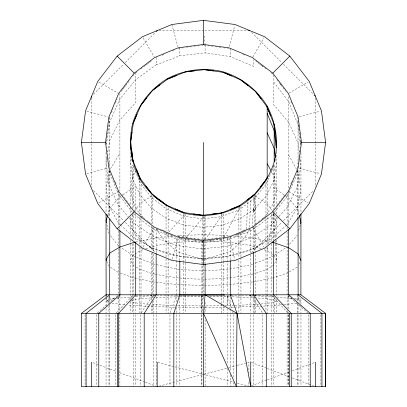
<?xml version="1.0" encoding="UTF-8"?>
<svg xmlns="http://www.w3.org/2000/svg" width="407" height="407" viewBox="0 0 407 407"><rect width="100%" height="100%" fill="white"/><g stroke="black" fill="none" stroke-linecap="round" stroke-linejoin="round"><path stroke-width="0.31" stroke-dasharray="2.04 1.53" d="M109.778 117.501L109.778 167.338M118.305 190.959L118.305 226.434M119.887 295.797L119.897 310.292M119.902 93.366L119.897 191.163M135.719 72.624L135.714 102.533L119.897 119.943L109.778 140.339L107.758 152.228M153.388 227.462L153.388 251.648M106.324 144.465L109.778 121.785L119.897 99.038L135.714 79.619L156.156 64.855L156.161 57.336M179.818 260.49L179.818 235.414L205.097 234.656L230.265 235.633M179.782 238.12L201.903 241.397L201.903 263.456M227.182 306.105L227.182 295.935L229.416 295.858M230.265 236.263L230.265 260.246M119.897 294.79L119.887 297.695L117.364 297.96M106.095 296.479L106.11 294.79M108.954 296.617L108.954 302.732L106.044 301.073L106.085 298.494L108.954 302.08M294.312 298.58L298.046 299.028L298.112 295.355M106.11 296.479L106.13 295.355M201.516 312.769L201.903 294.79M246.734 229.065L247.37 201.668M249.644 227.243L250.58 199.191M252.488 227.299L253.795 196.723M106.334 141.834L106.502 140.563M106.822 138.131L107 136.788M107.311 134.427L107.555 132.575M107.83 130.494L107.992 129.238M108.323 126.719L108.527 125.168M108.903 122.314L109.091 120.884M109.402 118.539L109.569 117.282M297.924 163.894L298.097 162.586M298.494 159.544L298.677 158.181M298.987 155.815L299.17 154.406M299.476 152.091L299.669 150.631M300 148.112L300.168 146.856M300.458 144.633L300.702 142.771M273.911 164.901L273.54 167.343L265.974 184.34L254.156 198.85L238.884 209.89L221.199 216.697L202.31 218.813L183.496 216.097L166.051 208.725L151.16 197.207L139.83 182.331L132.845 165.1L132.845 208.735M297.792 170.212L297.222 173.937L297.222 217.547M272.659 254.487L267.17 250.86L267.882 246.505M268.289 244.017L273.285 213.512M106.832 157.682L106.044 162.322L108.954 184.402L118.305 205.072L128.134 216.651M131.278 159.112L130.672 162.673L132.845 179.177L139.83 194.622L151.16 207.962L166.051 218.289L183.496 224.893L202.31 227.33L221.199 225.432L238.884 219.327L254.156 209.437L265.974 196.428L273.54 181.186L276.328 164.759L275.519 158.623M109.625 170.574L106.044 187.805L108.954 205.83L118.305 222.71L120.976 225.28M172.212 259.213L178.144 237.083M229.187 46.586L234.773 25.738M107.819 214.967L109.778 208.318L119.897 196.545L121.693 195.401M132.59 214.693L130.672 221.215C131.222 233.491 141.249 241.738 151.16 247.359C167.104 255.052 184.727 258.033 202.31 258.542M298.646 230.479L300.244 225.035M170.182 312.805L176.353 295.848L178.622 295.925M111.386 112.897L113.085 108.791M115.395 103.21L117.155 98.967M290.873 183.45L291.605 181.69M223.804 237.23L240.044 207.046M275.493 243.951L276.328 260.409L273.54 265.318L265.974 269.872L254.156 273.763M298.779 264.347L300.025 262.159M143.086 247.09L154.207 227.828M252.803 57.051L263.914 37.81M110.429 168.778L119.897 153.2M136.243 170.095C126.414 185.256 131.069 206.944 144.383 218.549M266.305 215.11L273.54 203.205L276.328 189.789L274.155 176.317L270.736 170.146M249.888 229.177L244.902 237.286L232.346 250.107L230.265 251.455L205.097 259.534L203.5 259.564L179.818 252.864L174.735 249.796L161.864 237.266L156.492 228.958M141.081 312.866L152.803 295.655L155.871 295.797M205.047 239.748L222.436 214.423M121.179 91.356L122.324 89.866M122.7 89.367L123.916 87.785M124.227 87.383L125.463 85.77M125.748 85.399L130.103 79.726M132.875 76.114L133.995 74.659M276.897 205.174L285.012 194.597M107.83 300.285L109.748 297.802L109.712 295.894M274.053 212.698L271.286 216.097L250.844 230.866L227.182 239.972L201.903 242.806L176.735 239.168L153.388 229.309L133.46 213.899M274.445 212.215L287.103 196.678L297.222 173.937L297.222 170.828M186.203 237.617L203.887 216.59M134.259 210.795L141.025 202.93L152.33 195.747M289.53 244.261L297.222 235.312M168.961 232.005L184.961 214.392M278.551 216.895L271.286 224.898L250.844 238.136L227.182 246.306L201.903 248.845L176.735 245.584L153.388 236.742L133.46 222.924L128.546 217.135M278.978 216.427L287.103 207.489L297.222 187.093L300.956 165.11L300.132 158.867M116.188 312.942L132.88 295.401M93.452 94.327L123.519 64.265M125.315 62.469L155.377 32.402M251.623 252.498L281.685 222.431M283.481 220.635L313.548 190.573M262.678 218.61L265.974 215.649L265.974 182.133M286.635 225.096L271.286 238.894L250.844 249.705L227.182 256.374L201.903 258.445L176.735 255.784L153.388 248.565L133.46 237.286L121.423 225.707M97.253 312.973L117.435 295.543M135.673 72.965L137.164 71.82M140.776 69.053L145.309 65.573M145.813 65.186L147.324 64.026M147.827 63.64L149.338 62.485M149.842 62.098L151.353 60.938M255.647 223.962L266.224 215.847M122.736 194.744L135.714 186.492L135.714 211.62M273.921 255.464L271.286 257.138L253.179 263.909M274.445 255.128L287.103 247.085M297.222 267.084L287.103 273.178L273.041 277.803M98.86 202.864L118.101 191.753M288.899 93.147L308.14 82.036M244.495 231.38L238.884 234.351L235.831 235.21M106.044 301.073L109.778 299.425L113.945 298.794M131.227 300.854L133.46 299.867L141.025 298.728L152.844 297.751L152.844 294.582M298.824 302.228L300.956 301.287L298.046 299.628L295.553 299.216M162.032 55.271L164.321 54.319M172.334 51.002L174.054 50.29M242.74 230.555L244.5 229.823M230.22 237.296L231.985 236.589M235.521 235.175L237.291 234.468M237.881 234.234L250.844 229.055L250.844 254.1M156.156 64.855L179.818 55.744L205.097 52.91L230.265 56.548L253.612 66.407L253.607 59.559M209.106 240.588L228.113 238.115M252.599 264.128L250.844 264.779L227.182 269.495L205.062 270.782M251.282 385.78L266.707 380.107M267.302 379.889L289.25 371.825M292.216 370.731L315.354 362.23M253.169 211.386L255.84 210.495L253.932 196.098M142.796 249.74L141.025 250.32L133.46 254.879L130.672 259.788L132.845 264.718L134.839 266.036M145.752 248.769C164.433 242.363 184.483 241.534 204.065 241.107M272.456 277.996L253.322 281.858M212.383 240.059L221.199 239.331L223.636 238.644M86.788 173.723L107.636 168.137M299.364 116.763L320.212 111.177M159.005 386.162L228.113 367.765M228.729 367.602L236.676 365.486M237.291 365.323L248.911 362.23L248.911 372.873M254.523 295.67L230.047 295.858M135.714 241.814L156.156 237.856L173.626 236.055M252.93 273.997C220.981 280.672 187.469 280.927 155.505 274.221M252.706 281.98L227.182 284.778L205.062 285.444M116.921 298.346L132.555 296.851M296.627 303.027L283.938 304.726M178.332 48.519L179.589 48.352M182.107 48.021L183.364 47.853M186.513 47.441L187.769 47.273M190.288 46.942L191.544 46.78M194.063 46.449L195.319 46.281M197.838 45.95L199.094 45.782M201.613 45.452L202.879 45.274M205.387 239.448L203.5 239.698M207.906 239.118L209.162 238.95M211.681 238.619L212.937 238.451M215.456 238.12L216.712 237.958M219.231 237.627L220.487 237.459M223.636 237.047L224.893 236.879M227.411 236.548L228.668 236.381M206.614 240.878L208.486 240.659M177.34 235.673L179.818 235.414M114.199 298.285L109.778 298.743L109.748 297.802M201.903 241.397L202.966 241.295M209.864 240.262L211.752 240.11M258.511 304.253L235.093 305.454M260.999 304.044L273.54 302.493L276.328 301.256L274.155 300.02L267.17 298.86L256.471 297.914M283.308 304.777L262.612 306.191M203.566 258.47C220.915 258.277 238.258 255.347 254.156 248.209C264.397 242.725 274.913 234.824 276.328 222.415L274.806 215.206M204.431 270.818L201.903 270.965L176.735 269.083L153.388 263.975L136.391 257.173M135.714 296.591L156.156 295.594M155.901 297.598L179.487 296.713M261.996 306.222L229.049 307.331M204.431 285.465L176.735 284.564L153.388 281.924L136.477 278.419M180.118 296.698L204.065 296.413M222.461 305.779L202.31 305.952L176.022 305.56M224.985 305.713L234.463 305.469M176.735 312.785L176.735 307.321L204.431 307.55M205.062 307.544L226.551 307.382M255.143 295.67L271.286 295.609M159.076 30.611L204.136 30.611M204.767 30.611L247.924 30.611M203.775 295.945L179.248 295.925M208.837 295.945L227.182 295.935M135.953 295.589L152.803 295.655M156.492 295.797L176.353 295.848M209.707 296.454L229.731 296.764M249.196 295.574L253.612 295.701L249.827 295.574M232.224 296.835L254.599 297.797M175.397 305.54L151.16 304.502L151.16 312.754M174.842 307.27L149.654 306.466M206.573 241.158C224.929 241.738 243.722 242.699 261.208 248.763M254.233 295.731L273.54 296.739M149.028 306.43L127.778 305.123M276.699 297.018L291.814 298.596M148.641 304.278L139.83 303.5L132.845 302.34L130.672 301.104M124.618 304.843L112.067 303.251M181.095 238.151L183.496 238.894L194.785 240.089M195.411 240.155L196.662 240.288M199.801 240.618L201.679 240.817M233.923 236.045L253.612 238.273L272.334 242.155M291.819 298.28L288.705 297.904L288.695 294.79M182.25 236.945L183.486 237.103M185.958 237.423L187.195 237.581M193.991 238.461L195.228 238.619M197.695 238.94L199.552 239.179M204.126 45.284L205.387 45.452M207.875 45.782L209.162 45.95M211.63 46.276L212.937 46.449M215.379 46.769L216.712 46.942M219.231 47.273L221.006 47.507M223.504 47.838L224.893 48.021M227.411 48.352L228.668 48.519M182.107 236.879L183.364 237.047M186.513 237.459L187.769 237.627M190.288 237.958L191.544 238.12M194.063 238.451L195.319 238.619M197.838 238.95L199.094 239.118M201.241 239.397L202.935 239.621M178.49 236.406L179.497 236.559M154.884 274.094L151.16 273.321L139.83 269.332L135.338 266.366M135.877 278.291L133.46 277.793L119.47 272.868M157.779 362.388L233.618 382.183M237.286 383.14L248.906 386.172M86.788 111.177L107.636 116.763M299.364 168.137L320.212 173.723M163.299 231.939L166.051 233.501L169.063 234.427M169.663 234.615L171.469 235.175M264.189 249.812L267.17 250.86M92.837 362.673L99.389 365.115M99.985 365.338L116.661 371.555M119.643 372.664L144.658 381.99M145.253 382.209L155.978 386.207M251.333 362.454L266.748 368.279M267.338 368.503L288.68 376.567M292.236 377.915L314.168 386.202M254.843 195.869L267.17 203.973L272.232 210.434M135.806 256.939L133.46 255.998L120.915 247.471M242.74 54.345L244.5 55.077M162.5 229.823L164.26 230.555M156.517 228.836L159.407 230.097M159.982 230.347L161.716 231.1M165.181 232.611L168.071 233.872M170.96 235.129L176.735 237.647L176.735 260.215M98.86 82.036L118.101 93.147M288.899 191.753L308.14 202.864M110.511 267.307L118.305 272.456M273.54 187.632L284.178 194.861M285.19 195.553L288.695 197.939L298.046 209.87L299.155 214.728M255.647 60.938L257.158 62.098M257.662 62.485L259.173 63.64M259.676 64.026L261.187 65.186M261.691 65.573L266.224 69.053M270.818 72.578L272.263 73.687M140.776 215.847L146.317 220.101M146.82 220.487L148.331 221.647M148.835 222.034L150.346 223.189M261.701 65.446L263.131 66.59M287.993 295.574L307.758 312.978M251.623 32.402L281.685 62.469M283.481 64.265L313.548 94.327M93.452 190.573L123.519 220.635M125.315 222.431L155.377 252.498M298.077 297.603L300.956 300.727M271.876 295.431L287.988 312.927M110.511 235.75L118.305 245.691M276.897 79.726L280.377 84.259M280.764 84.763L285.816 91.346M121.988 194.597L130.103 205.174M273.54 74.898L273.54 81.822L288.695 101.73L298.046 124.786L300.402 144.704M132.321 212.403L118.305 193.986L108.954 170.93L108.806 169.683M280.133 83.898L280.866 84.9M251.419 295.68L262.474 312.871M143.086 37.81L154.197 57.051M252.716 227.696L263.929 247.115M288.695 155.174L298.046 172.049L300.956 190.079L297.222 208.028L287.103 224.679L287.098 193.722M274.155 255.479L276.328 260.409M106.771 261.33L108.954 266.28M290.873 101.45L291.605 103.21M115.395 181.69L116.127 183.45M253.836 211.162L253.24 209.681L254.502 210.943L253.312 207.972L254.172 211.05M227.528 295.864L231.807 309.162M232.585 311.579L232.972 312.785M171.896 24.512L177.813 46.586M229.177 238.268L234.778 259.178M106.873 224.654L108.954 233.76M297.431 117.282L297.598 118.539M297.929 121.057L298.122 122.502M298.448 124.99L298.677 126.719M299.008 129.238L299.186 130.586M299.501 133.013L299.674 134.315M300 136.788L300.168 138.044L300.025 136.798M300.498 140.563L300.748 142.45L300.534 140.583L300.676 141.829M299.247 152.111L298.046 143.03L288.695 122.359L273.54 104.507L273.54 81.822M106.324 143.071L106.502 144.337M106.832 146.856L107 148.112M107.331 150.631L107.499 151.887M107.83 154.406L107.992 155.662M108.323 158.181L108.491 159.437M108.903 162.586L109.071 163.843M109.402 166.361L109.569 167.618M204.512 35.948L205.036 44.058M273.987 214.199L275.3 240.155M275.336 240.786L275.463 243.32M273.825 214.209L274.028 239.606M201.903 307.57L201.903 264.082M298.046 119.973L298.046 163.996M288.695 96.754L288.695 188.059M271.281 213.792L271.286 243.3M320.904 314.652L320.904 386.019M315.339 98.026L315.339 143.086M315.339 143.717L315.339 186.874M308.226 314.652L308.226 386.019M300.956 152.554L300.956 212.607M300.956 298.351L300.956 304.309M300.956 304.914L300.956 312.785M300.956 314.652L300.956 386.019M298.046 170.319L298.046 216.794M298.046 294.79L298.046 301.506M298.046 304.009L298.046 312.764M298.046 314.652L298.046 386.019M297.222 295.106L297.222 301.129M297.222 303.551L297.222 312.774M297.222 314.652L297.222 386.019M288.695 191.204L288.695 226.307M288.705 296.001L288.695 309.101M288.695 312.164L288.695 313.39M288.695 314.652L288.695 386.019M288.41 314.652L288.41 386.019M287.103 227.172L287.103 229.66M287.103 232.148L287.103 308.033M287.103 310.414L287.103 313.39M287.103 314.652L287.103 386.019M276.328 151.536L276.328 205.245M276.328 208.323L276.328 214.453M276.328 216.9L276.328 237.612M276.328 240.145L276.328 296.861M276.328 299.374L276.328 312.785M274.155 165.023L274.155 208.664M274.155 296.881L274.155 312.785M273.54 165.644L273.54 210.109M273.54 213.848L273.54 240.73M273.54 295.279L273.54 313.39M273.54 314.652L273.54 386.019M271.286 243.925L271.286 293.762M271.286 295.401L271.286 312.754M271.286 314.652L271.286 386.65M267.17 180.016L267.17 214.764M267.17 217.297L267.17 244.531M267.17 247.059L267.17 293.808M267.17 294.439L267.17 313.39M265.974 218.198L265.974 246.408M265.974 247.044L265.974 311.559M262.81 314.652L262.81 386.65M255.84 194.2L255.84 224.725M255.84 225.992L255.84 250.651M255.84 251.282L255.84 296.601M255.84 299.725L255.84 312.769M254.156 195.238L254.156 224.791M254.156 226.897L254.156 251.328M254.156 297.054L254.156 313.39M253.612 226.434L253.612 251.612M253.612 296.332L253.612 312.759M253.612 314.652L253.612 386.65M250.844 254.731L250.844 293.976M250.844 294.79L250.844 312.79M250.844 314.652L250.844 362.021M248.911 382.265L248.911 386.024M240.949 206.644L240.949 230.805M240.949 233.308L240.949 257.112M240.949 257.748L240.949 293.915M240.949 294.546L240.949 312.764M238.884 206.502L238.884 231.695M238.884 232.931L238.884 257.723M238.884 260.256L238.884 312.769M233.165 314.652L233.165 377.177M233.165 382.229L233.165 386.019M230.265 48.728L230.265 56.548M230.265 296.937L230.265 308.328M230.265 308.959L230.265 312.759M230.265 314.652L230.265 370.228M230.265 374.649L230.265 386.65M227.182 238.466L227.182 306.12M227.182 308.577L227.182 312.79M227.182 314.652L227.182 363.914M227.182 368.335L227.182 386.65M223.504 213.497L223.504 237.169M223.504 238.365L223.504 260.704M223.504 261.33L223.504 304.68M223.504 305.301L223.504 312.769M221.199 213.461L221.199 236.828M221.199 239.331L221.199 293.762M221.199 294.398L221.199 303.276M221.199 303.907L221.199 312.759M205.097 44.994L205.097 52.91M205.097 215.583L205.097 263.309M205.097 302.233L205.097 312.769M205.097 319.704L205.097 386.019M204.69 216.27L204.69 239.637M204.69 241.086L204.69 263.339M204.69 307.728L204.69 312.759M203.5 216.738L203.5 239.591M203.5 264.988L203.5 301.18M202.31 215.634L202.31 239.652M202.31 240.883L202.31 312.769M201.903 295.401L201.903 312.81M201.903 314.652L201.903 386.019M201.501 314.652L201.501 386.65M185.801 214.092L185.801 236.828M185.801 238.095L185.801 262.474M185.801 263.105L185.801 312.764M183.496 213.41L183.496 237.79M183.496 238.894L183.496 262.133M183.496 262.759L183.496 293.946M183.496 294.566L183.496 312.754M179.818 47.904L179.818 55.744M179.818 297.522L179.818 312.754M179.818 314.652L179.818 386.65M176.735 260.851L176.735 301.684M176.735 314.652L176.735 386.019M169.973 314.652L169.973 386.019M168.116 207.758L168.116 232.305M168.116 232.931L168.116 257.962M168.116 258.593L168.116 293.859M168.116 294.49L168.116 313.39M166.051 205.372L166.051 230.825M166.051 233.501L166.051 258.313M166.051 258.938L166.051 293.981M166.051 294.607L166.051 312.764M156.156 229.065L156.156 253.042M156.156 296.866L156.156 312.754M156.156 314.652L156.156 386.019M153.388 254.116L153.388 295.161M153.388 295.416L153.388 297.914M153.388 300.412L153.388 312.779M153.388 314.652L153.388 386.019M152.844 196.667L152.844 224.771M152.844 226.638L152.844 251.501M152.844 252.137L152.844 293.951M152.844 301.506L152.844 312.764M151.16 194.271L151.16 224.104M151.16 225.687L151.16 250.529M151.16 253.057L151.16 293.9M151.16 294.52L151.16 300.758M141.025 181.1L141.025 246.545M141.025 247.171L141.025 312.779M140.725 314.652L140.725 386.65M139.83 180.545L139.83 214.174M139.83 217.277L139.83 244.709M139.83 247.237L139.83 312.769M135.714 212.876L135.714 241.183M135.714 294.79L135.714 313.39M135.714 314.652L135.714 386.019M133.46 165.888L133.46 208.837M133.46 212.362L133.46 240.919M133.46 243.452L133.46 295.579M133.46 298.402L133.46 313.39M133.46 314.652L133.46 386.65M132.845 214.347L132.845 239.55M132.845 243.956L132.845 296.067M132.845 299.206L132.845 312.774M130.672 152.228L130.672 205.199M130.672 207.102L130.672 214.464M130.672 216.916L130.672 237.652M130.672 240.186L130.672 299.196M130.672 301.714L130.672 312.774M119.897 194.22L119.897 224.934M119.897 227.457L119.897 229.98M119.897 313.39L119.897 386.019M118.305 230.784L118.305 294.058M118.305 297.324L118.305 313.39M115.761 314.652L115.761 386.019M109.778 170.64L109.778 217.15M109.778 295.92L109.778 303.871M109.778 304.502L109.778 312.754M109.778 314.652L109.778 386.019M108.954 170.93L108.954 216.621M108.954 305.866L108.954 312.764M108.954 314.652L108.954 386.65M106.044 152.513L106.044 212.866M106.044 294.79L106.044 296.678M106.044 297.303L106.044 306.003M106.044 308.465L106.044 313.39M106.044 314.652L106.044 386.65M96.774 314.652L96.774 386.019M91.661 98.026L91.661 143.086M91.661 143.717L91.661 186.874M85.058 314.652L85.058 386.019M297.598 166.361L297.431 167.618L297.619 166.382M179.589 236.548L178.332 236.381L179.573 236.569"/><path stroke-width="0.61" d="M119.887 295.161L119.897 230.611M224.603 294.983L179.818 294.983L179.818 261.126M109.692 294.79L109.778 219.042M203.5 386.65L203.5 313.39L205.097 294.79L205.097 263.94M81.4 142.45L85.562 110.846L97.756 81.4L117.16 56.11L142.45 36.706L171.896 24.512L203.5 20.35L235.104 24.512L264.55 36.706L289.84 56.11L309.244 81.4L321.438 110.846L325.6 142.45L321.438 174.054L309.244 203.5L289.84 228.79L264.55 248.194L235.104 260.388L203.5 264.55L171.896 260.388L142.45 248.194L117.16 228.79L97.756 203.5L85.562 174.054L81.4 142.45L105.525 142.45L108.867 167.806L118.651 191.438L134.224 211.726L154.512 227.299L178.144 237.083L203.5 240.425L228.856 237.083L252.488 227.299L272.776 211.726L288.349 191.438L298.133 167.806L301.475 142.45L298.133 117.094L288.349 93.462L272.776 73.174L252.488 57.601L228.856 47.817L203.5 44.475L178.144 47.817L154.512 57.601L134.224 73.174L118.651 93.462L108.867 117.094L105.525 142.45M130.739 141.855L131.98 132.438M130.672 147.924L130.672 141.26L133.46 122.446L141.025 105.001L152.844 90.11L168.116 78.78L185.801 71.795L204.69 69.622L223.504 72.41L240.949 79.975L255.84 91.794L267.17 107.066L274.155 124.751L276.328 143.64L276.328 147.42M276.144 144.897L276.328 143.64M130.698 146.535L131.542 154.06M131.68 156.736L131.883 155.545M107.646 215.573L106.044 221.011L106.461 222.833M300.6 223.83L300.956 222.619L299.293 215.334M179.818 294.79L173.835 313.39L173.835 386.65M133.374 123.041L137.006 114.27M130.672 141.26L132.845 160.149L139.83 177.834L151.16 193.106L166.051 204.925L183.496 212.49L202.31 215.278L221.199 213.105L238.884 206.12L254.156 194.79L265.974 179.899L267.236 176.989M140.786 105.555L146.566 98.021M260.434 186.879L266.214 179.345M135.714 294.79L118.59 313.39L118.59 386.65M156.278 31.507L157.173 30.611M117.16 228.79L134.224 211.726M272.776 73.174L289.84 56.11M119.897 294.79L98.774 313.39L98.774 386.65M109.778 294.79L86.096 313.39L86.096 386.65M152.472 90.578L160.007 84.798M246.993 200.102L254.528 194.322M81.415 313.39L106.044 294.79L300.956 294.79L325.585 313.39L325.585 386.65L81.415 386.65L81.415 313.39L325.585 313.39M167.638 79.141L176.409 75.504M230.591 209.396L239.362 205.759M135.129 242.007L119.897 247.018L109.778 253.108L106.044 259.681L106.135 294.79M185.246 72.014L194.658 70.777M212.342 214.123L221.754 212.886M248.555 30.611L249.827 30.611M301.475 142.45L325.6 142.45M231.527 294.973L230.265 294.933L230.265 260.877M204.095 69.689L213.512 70.93M193.488 213.97L202.905 215.211M272.334 242.155L288.695 247.736L298.046 253.917L300.956 260.516M222.909 72.324L231.68 75.956M175.32 208.944L184.091 212.576M205.097 294.79L237.027 313.39L250.743 386.65L250.743 362.23M153.332 195.777L160.602 201.19M240.395 79.736L247.929 85.516M159.071 199.384L166.605 205.164M298.046 294.79L321.942 313.39L321.942 386.65M288.695 294.79L310.226 313.39L310.226 386.65M314.443 95.228L315.339 96.123M117.16 56.11L134.224 73.174M272.776 211.726L289.84 228.79M255.372 91.422L261.152 98.957M145.848 185.943L151.628 193.478M267.17 163.706L270.736 170.146M300.905 294.79L300.956 213.858M267.17 132.809L274.155 148.255L275.361 157.397M203.5 313.39L236.381 386.65L237.027 313.39L230.265 294.79M106.527 260.78L106.044 259.681L106.044 214.118M266.809 106.588L270.446 115.359M136.554 169.541L140.191 178.312M267.17 113.39L274.155 130.616L276.165 147.614M273.936 124.196L275.173 133.608M131.827 151.292L133.064 160.704M131.685 155.286L131.904 157.127M132.046 158.354L132.265 160.195M298.122 294.79L298.046 218.05M325.356 313.39L325.356 386.65M315.354 362.23L315.354 386.65M291.239 386.65L291.239 313.39L273.54 294.79L273.54 241.137M289.662 313.39L289.662 386.65M288.695 229.456L288.705 294.729M274.155 124.751L274.155 161.884M267.17 107.066L267.17 178.754M266.275 386.65L266.275 313.39L253.612 294.79L253.612 252.248M265.974 179.899L265.974 180.479M254.156 194.79L254.156 195.238M238.884 206.12L238.884 206.502M221.199 213.105L221.199 213.461M203.5 20.35L203.5 44.475M203.5 142.45L203.5 216.102M203.5 240.425L203.5 264.55M202.31 215.278L202.31 215.634M183.496 212.49L183.496 212.871M166.051 204.925L166.051 205.372M157.168 362.23L157.168 386.65M156.156 253.673L156.156 294.8L144.19 313.39L144.19 386.65M151.16 193.106L151.16 193.686M139.83 177.834L139.83 179.945M135.714 242.445L135.714 294.699M132.845 160.149L132.845 161.884M117.338 313.39L117.338 386.65M91.661 96.123L91.661 97.395M91.646 362.23L91.646 386.65M132.657 123.469C128.215 142.679 130.723 161.711 139.983 179.121C150.432 195.843 165.659 207.529 184.519 213.293C203.729 217.735 222.761 215.227 240.171 205.967C256.893 195.518 268.579 180.291 274.343 161.431C278.785 142.221 276.277 123.189 267.017 105.779C256.568 89.057 241.341 77.371 222.481 71.607C203.271 67.165 184.239 69.673 166.829 78.933C150.107 89.382 138.421 104.609 132.657 123.469"/></g></svg>
